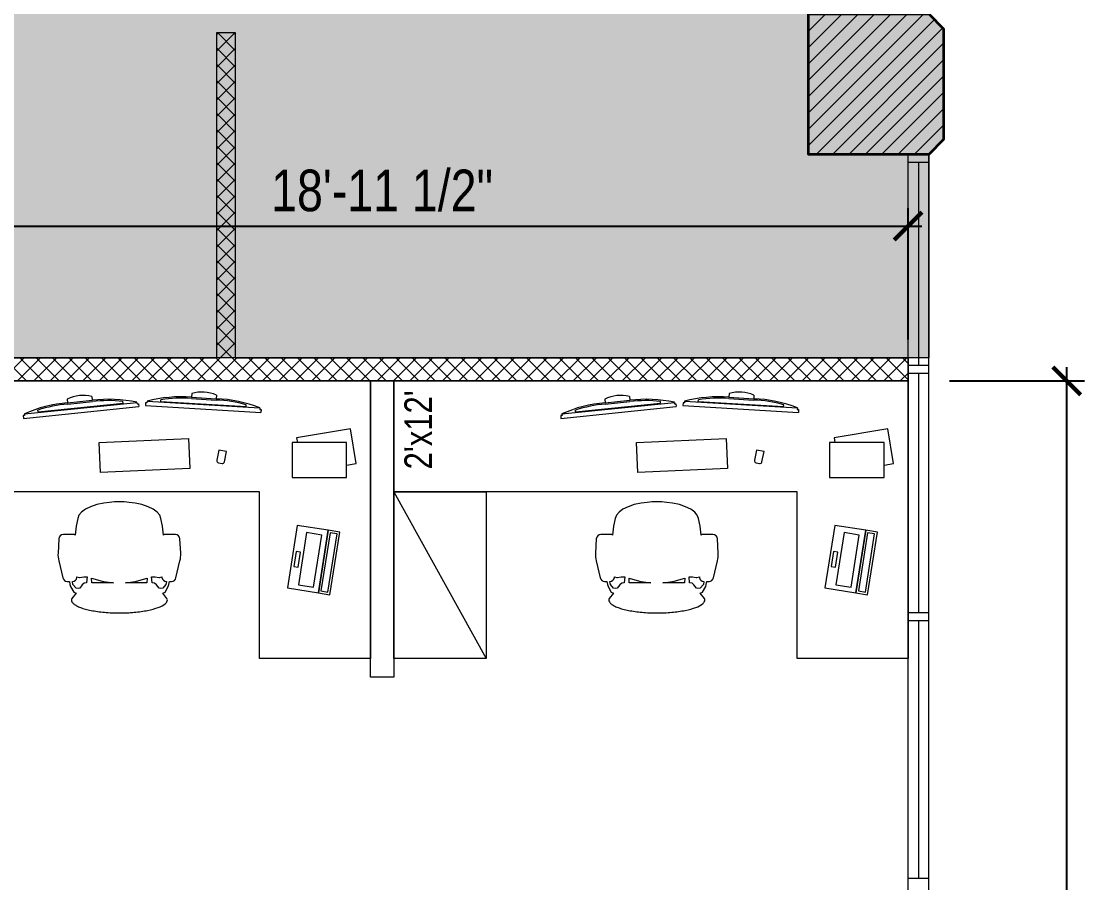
# Model space of a CAD drawing. Header units: inches. Extents: x 2034 to 5296, y 527 to 1995.
# Drawn here: x 5065.7 to 5296.3, y 1520.4 to 1706.7 of the extents above; entities that cross this region are included whole.
import ezdxf

# ---------------------------------------------------------------- set-up
doc = ezdxf.new("R2010")
doc.units = ezdxf.units.IN
doc.header["$LTSCALE"] = 5
doc.header["$MEASUREMENT"] = 0
doc.layers.get('0').update_dxf_attribs({"linetype": 'CONTINUOUS', "lineweight": 5})
for name, color, linetype, lineweight in [('Annotations', 8, 'CONTINUOUS', 5), ('Drywalls', 7, 'CONTINUOUS', 20), ('Framing', 142, 'CONTINUOUS', 13), ('Hatches', 8, 'CONTINUOUS', 5), ('Viewed', 156, 'CONTINUOUS', 9), ('Walls', 7, 'CONTINUOUS', 35)]:
    doc.layers.add(name, color=color, linetype=linetype, lineweight=lineweight)
doc.layers.add('Zones', color=7, linetype='CONTINUOUS', lineweight=5, true_color=0xe3e3e3, transparency=0.7)
doc.styles.get("Standard").update_dxf_attribs({"font": 'arial.ttf', "width": 0.8})
doc.dimstyles.new('ARCH', dxfattribs={"dimscale": 96, "dimtxt": 0.09375, "dimasz": 0.0625, "dimexe": 0.04, "dimexo": 0.09375, "dimgap": 0.03125, "dimtad": 1, "dimdec": 5, "dimrnd": 0.0625, "dimzin": 3, "dimdsep": 46, "dimlunit": 4, "dimtxsty": 'Standard', "dimblk": 'OBLIQUE', "dimblk1": 'ARCHTICK', "dimblk2": 'ARCHTICK', "dimsah": 1, "dimcen": 0.03125, "dimdle": 0.03125, "dimclrd": 256, "dimclre": 256, "dimclrt": 256, "dimazin": 0, "dimtfac": 1, "dimtmove": 2, "dimatfit": 3, "dimldrblk": 'ARO14', "dimfxl": 0.3, "dimfxlon": 1, "dimfrac": 2, "dimarcsym": 0})

# ---------------------------------------------------------------- blocks, each defined once
blk = doc.blocks.new('_ArchTick')
at = {"const_width": 0.15}
blk.add_lwpolyline([(-0.5, -0.5), (0.5, 0.5)], dxfattribs=at)
blk = doc.blocks.new('*D115')
at = {"layer": 'Annotations', "lineweight": -2}
for p, q in [((5291.76, 1285.41), (5291.76, 1631.91)), ((5266.44, 1628.91), (5295.6, 1628.91)), ((5266.44, 1288.41), (5295.6, 1288.41))]:
    blk.add_line(p, q, dxfattribs=at)
at = {"layer": 'Annotations', "lineweight": -2, "xscale": 6, "yscale": 6, "zscale": 6}
for p, rotation in [((5291.76, 1628.91), 90), ((5291.76, 1288.41), 270)]:
    blk.add_blockref('_ArchTick', p, dxfattribs=dict(at, rotation=rotation))
at = {"layer": 'Annotations', "insert": (5282.87, 1463.08), "char_height": 9, "attachment_point": 5, "rotation": 90}
blk.add_mtext('28\'-4 1/2"', dxfattribs=at)
blk = doc.blocks.new('_Oblique')
at = {"lineweight": -2}
blk.add_line((-0.5, -0.5), (0.5, 0.5), dxfattribs=at)
blk = doc.blocks.new('ARO14')
blk.add_line((0, 0), (-1.021, 0))
at = {"const_width": 0.0625}
blk.add_lwpolyline([(-0.77, 0.468), (0, 0), (-0.77, -0.468)], dxfattribs=at)
blk = doc.blocks.new('*D116')
at = {"layer": 'Annotations', "lineweight": -2}
for p, q in [((5029.94, 1637.91), (5029.94, 1666.25)), ((5257.44, 1637.91), (5257.44, 1666.25)), ((5026.94, 1662.41), (5260.44, 1662.41))]:
    blk.add_line(p, q, dxfattribs=at)
at = {"layer": 'Annotations', "lineweight": -2, "xscale": 6, "yscale": 6, "zscale": 6, "rotation": 180}
blk.add_blockref('_ArchTick', (5029.94, 1662.41), dxfattribs=at)
at = {"layer": 'Annotations', "lineweight": -2, "xscale": 6, "yscale": 6, "zscale": 6}
blk.add_blockref('_ArchTick', (5257.44, 1662.41), dxfattribs=at)
at = {"layer": 'Annotations', "insert": (5143.69, 1670.06), "char_height": 9, "attachment_point": 5}
blk.add_mtext('18\'-11 1/2"', dxfattribs=at)
blk = doc.blocks.new('herman miller')
at = {"color": 0, "linetype": 'ByBlock', "lineweight": -2}
for p, q in [((2242.1, 3404.1), (2149.1, 3382)), ((2363.1, 3404.1), (2285.3, 3408.1)), ((2101.5, 3339.3), (2071.3, 3321.9)), ((2112.6, 3342.5), (2101.5, 3339.3)), ((2129.3, 3345.9), (2112.6, 3342.5)), ((2129.6, 3357.8), (2129.3, 3345.9)), ((2387.2, 3325.9), (2387.2, 3378.7)), ((2065.7, 3309.2), (2035.3, 3332.5)), ((2071.3, 3321.9), (2065.7, 3309.2)), ((2090.4, 3296.5), (2092, 3309.2)), ((2091.8, 3289.1), (2090.4, 3296.5)), ((2110.8, 3274.6), (2091.8, 3289.1)), ((2092, 3309.2), (2112.6, 3326.6)), ((2112.6, 3326.6), (2129, 3329.2)), ((2154.3, 3304.5), (2150.9, 3290.9)), ((2150.9, 3290.9), (2150.9, 3287.9)), ((2150.9, 3287.9), (2153.9, 3267.1)), ((2433.1, 3308.7), (2384.4, 3314.1)), ((2475.2, 3299.5), (2433.1, 3308.7)), ((2493.2, 3293.2), (2475.2, 3299.5)), ((2510.4, 3279), (2493.2, 3293.2)), ((2119.7, 3264.2), (2110.8, 3274.6)), ((2121.2, 3250.8), (2119.7, 3264.2)), ((2155.4, 3247.7), (2121.2, 3250.8)), ((2121.3, 3222.5), (2147.2, 3224)), ((2121.8, 3104), (2121.3, 3222.5)), ((2147.2, 3224), (2130.1, 3166.2)), ((2153.9, 3267.1), (2155.4, 3253.8)), ((2155.4, 3253.8), (2155.4, 3247.7)), ((2526.2, 3257.4), (2510.4, 3279)), ((2540, 3229.2), (2526.2, 3257.4)), ((2551.3, 3195.4), (2540, 3229.2)), ((2130.1, 3166.2), (2128.6, 3157.2)), ((2559.7, 3157.1), (2551.3, 3195.4)), ((2128.6, 3157.2), (2121.8, 3104)), ((2563.7, 3125.2), (2559.7, 3157.1)), ((2121.3, 2919.7), (2121.8, 3038.2)), ((2121.8, 3038.2), (2128.6, 2985)), ((2559.7, 2985.2), (2563.7, 3017)), ((2128.6, 2985), (2130.1, 2976.1)), ((2130.1, 2976.1), (2147.2, 2918.2)), ((2540, 2913), (2551.3, 2946.9)), ((2551.3, 2946.9), (2559.7, 2985.2)), ((2110.8, 2867.7), (2119.7, 2878)), ((2119.7, 2878), (2121.2, 2891.4)), ((2121.2, 2891.4), (2155.4, 2894.5)), ((2147.2, 2918.2), (2121.3, 2919.7)), ((2153.9, 2875.1), (2150.9, 2854.3)), ((2155.4, 2888.4), (2153.9, 2875.1)), ((2155.4, 2894.5), (2155.4, 2888.4)), ((2510.4, 2863.2), (2526.2, 2884.8)), ((2526.2, 2884.8), (2540, 2913)), ((2035.3, 2809.7), (2065.7, 2833)), ((2065.7, 2833), (2071.3, 2820.3)), ((2071.3, 2820.3), (2101.5, 2802.9)), ((2090.4, 2845.7), (2091.8, 2853.1)), ((2092, 2833), (2090.4, 2845.7)), ((2091.8, 2853.1), (2110.8, 2867.7)), ((2112.6, 2815.6), (2092, 2833)), ((2129, 2813.1), (2112.6, 2815.6)), ((2150.9, 2854.3), (2150.9, 2851.3)), ((2150.9, 2851.3), (2154.3, 2837.7)), ((2384.4, 2828.1), (2433.1, 2833.5)), ((2387.2, 2763.5), (2387.2, 2816.3)), ((2433.1, 2833.5), (2475.2, 2842.7)), ((2475.2, 2842.7), (2493.2, 2849)), ((2493.2, 2849), (2510.4, 2863.2)), ((2101.5, 2802.9), (2112.6, 2799.7)), ((2112.6, 2799.7), (2129.3, 2796.4)), ((2129.3, 2796.4), (2129.6, 2784.4)), ((2149.1, 2760.2), (2242.1, 2738.1)), ((2285.3, 2734.1), (2363.1, 2738.1))]:
    blk.add_line(p, q, dxfattribs=at)
for centre, radius, start, end in [((2277.4, 3255.9), 152.4, 87.06433, 103.3925), ((2361.8, 3378.7), 25.4, 0, 87.06433), ((2155, 3357.3), 25.4, 103.3925, 178.69805), ((2028.4, 3323.5), 11.4, 52.48089, 89.37752), ((2154.4, 3329.9), 25.4, 181.63603, 262.725), ((2154.4, 3329.9), 25.4, 262.725, 269.79801), ((2361.8, 3325.9), 25.4, 332.48616, 0), ((2135.3, 3071.1), 431.8, 352.80044, 7.19956), ((2154.4, 2812.3), 25.4, 97.275, 178.36397), ((2154.4, 2812.3), 25.4, 90.20199, 97.275), ((2361.8, 2816.3), 25.4, 0, 27.51384), ((2028.4, 2818.8), 11.4, 270.62248, 307.51911), ((2155, 2785), 25.4, 181.30195, 256.6075), ((2361.8, 2763.5), 25.4, 272.93567, 0), ((2277.4, 2886.3), 152.4, 256.6075, 272.93567)]:
    blk.add_arc(centre, radius, start, end, dxfattribs=at)
blk.add_open_spline([(2028.5, 3334.9), (2024.7, 3334.9), (2017.2, 3332.7), (2006.2, 3323), (1995.7, 3307.1), (1986, 3285.4), (1977.4, 3258.4), (1970, 3226.8), (1964.1, 3191.4), (1958.3, 3140.2), (1956, 3084.9), (1957.1, 3029.7), (1960.7, 2975.8), (1969.3, 2913.5), (1985.5, 2854.2), (2002.5, 2822.4), (2017.2, 2809.5), (2024.7, 2807.3), (2028.5, 2807.3)], degree=3, knots=[0, 0, 0, 0, 0.05, 0.1, 0.15, 0.2, 0.25, 0.3, 0.35, 0.4, 0.5, 0.55, 0.6, 0.7, 0.8, 0.9, 0.95, 1, 1, 1, 1], dxfattribs=at)
blk = doc.blocks.new('monitor')
at = {"color": 0, "linetype": 'ByBlock', "lineweight": -2}
for p, q in [((-2.68, 3.17), (-2.68, 2.38)), ((-2.68, 2.38), (2.68, 2.38)), ((2.68, 3.17), (2.68, 2.38)), ((-12.52, 0.6), (-12.52, 0)), ((-12.52, 0.6), (-12.52, 0)), ((-12.22, 0.6), (-12.52, 0.6)), ((-12.52, 0), (12.52, 0)), ((-12.22, 0.95), (12.22, 0.95)), ((-12.22, 0.95), (-12.22, 0.6)), ((-9.24, 1.1), (-9.24, 1.45)), ((-9.24, 1.1), (-9.24, 1.45)), ((-9.24, 1.1), (9.24, 1.1)), ((-2.68, 2.09), (2.68, 2.09)), ((9.24, 1.1), (9.24, 1.45)), ((12.22, 0.95), (12.22, 0.6)), ((12.22, 0.6), (12.52, 0.6)), ((12.52, 0.6), (12.52, 0))]:
    blk.add_line(p, q, dxfattribs=at)
for centre, radius, start, end in [((-3.23, -26.48), 28.87, 88.9181, 108.1434), ((0, -3.88), 7.54, 69.1704, 110.8296), ((3.23, -26.48), 28.87, 71.8566, 91.0819), ((-3.23, -26.48), 28.58, 88.9181, 102.1432), ((3.23, -26.48), 28.58, 77.8568, 91.0819)]:
    blk.add_arc(centre, radius, start, end, dxfattribs=at)
blk = doc.blocks.new('office c')
at = {"color": 0, "linetype": 'ByBlock', "lineweight": -2}
blk.add_line((0, -24), (20, -60), dxfattribs=at)
for points in [[(87.25, -24), (0, -24), (0, 0), (111.25, 0), (111.25, -24), (111.25, -60), (87.25, -60)], [(52.83, -19.76), (52.55, -13.32), (71.88, -12.46), (72.17, -18.9)], [(94.28, -13.28), (94.28, -20.87), (106.07, -20.87), (106.07, -13.28)], [(0, -60), (0, -24), (20, -24), (20, -60)], [(95.41, -31.22), (93.27, -44.77), (99.97, -45.83), (102.11, -32.28)], [(102.11, -32.28), (99.97, -45.83), (102.47, -46.22), (104.61, -32.67)], [(97.41, -32.79), (95.63, -44.07), (98.93, -44.59), (100.71, -33.31)], [(102.51, -32.82), (100.52, -45.41), (102.01, -45.65), (104, -33.05)], [(95.16, -36.89), (94.64, -40.13), (95.56, -40.28), (96.08, -37.04)]]:
    blk.add_lwpolyline(points, close=True, dxfattribs=at)
blk.add_lwpolyline([(106.07, -18.2), (108.13, -17.86), (106.89, -10.38), (95.26, -12.31), (95.42, -13.28)], dxfattribs=at)
blk.add_lwpolyline([(79.66, -17.48), (80.1, -15.28), (78.45, -14.94), (78.01, -17.14, 0.414214), (78.37, -17.68), (79.12, -17.84, 0.414214)], format="xyb", close=True, dxfattribs=at)
at = {"layer": 'Zones'}
blk.add_line((111.25, 0), (111.25, -60), dxfattribs=at)
at = {"color": 0, "linetype": 'ByBlock', "lineweight": -2}
for p, rotation in [((48.64, -6.81), 5.844565877387316), ((75.05, -6.05), 356.6557298000283)]:
    blk.add_blockref('monitor', p, dxfattribs=dict(at, rotation=rotation))
at = {"color": 0, "linetype": 'ByBlock', "lineweight": -2, "xscale": 0.03937007874015748, "yscale": 0.03937007874015748, "zscale": 0.03937007874015748, "rotation": 89.99999999999993}
blk.add_blockref('herman miller', (177.83, -127.19), dxfattribs=at)
at = {"layer": 'Annotations', "insert": (2.32, -19.12), "char_height": 6, "width": 60.9989, "attachment_point": 1, "rotation": 90}
blk.add_mtext("{2'x12'}", dxfattribs=at)

msp = doc.modelspace()

# ---------------------------------------------------------------- hatches: boundary and pattern name
at = {"layer": 'Hatches'}
h = msp.add_hatch(dxfattribs=at)
h.set_pattern_fill('ANSI31', color=256, scale=20, style=0)
h.set_pattern_definition([(45, (2400, 2e-13), (-1.767767, 1.767767), [])])
h.paths.add_polyline_path([(5261.943411, 1677.918557), (5235.943411, 1677.918557), (5235.943411, 1708.282518), (5261.943411, 1708.282518), (5265.125391, 1705.100537), (5265.125391, 1681.100537)])
h = msp.add_hatch(dxfattribs=at)
h.set_pattern_fill('ANSI37', color=256, scale=20, style=0)
h.set_pattern_definition([(45, (2400, 2e-13), (-1.767767, 1.767767), []), (135, (2400, 2e-13), (-1.767767, -1.767767), [])])
h.paths.add_polyline_path([(5024.943411, 1420.907518), (5024.943411, 1535.907518), (4958.937891, 1535.907518), (4871.943411, 1535.907518), (4871.943411, 1402.407518), (4875.943411, 1402.407518), (4875.943411, 1397.407518), (4866.943411, 1397.407518), (4866.943411, 1484.407518), (4655.443411, 1484.407518), (4655.443411, 1489.407518), (4866.943411, 1489.407518), (4866.943411, 1634.464498), (4778.625391, 1634.464498), (4778.625391, 1639.464498), (4963.943411, 1639.464498), (4963.943411, 1634.464498), (4871.943411, 1634.464498), (4871.943411, 1540.907518), (5024.943411, 1540.907518), (5024.943411, 1634.464498), (4999.943411, 1634.464498), (4999.943411, 1642.464498), (5004.943411, 1642.464498), (5004.943411, 1639.464498), (5026.943411, 1639.464498), (5026.943411, 1677.464498), (5004.943411, 1677.464498), (5004.943411, 1674.464498), (4999.943411, 1674.464498), (4999.943411, 1705.100537), (5005.943411, 1705.100537), (5005.943411, 1681.100537), (5029.943411, 1681.100537), (5029.943411, 1633.907518), (5107.943411, 1633.907518), (5107.943411, 1704.254028), (5111.943411, 1704.254028), (5111.943411, 1633.907518), (5257.443411, 1633.907518), (5257.443411, 1628.907518), (5029.943411, 1628.907518), (5029.943411, 1535.907518), (5029.943411, 1420.907518)])
h.paths.add_polyline_path([(4685.943411, 1639.464498), (4740.443411, 1639.464498), (4740.443411, 1634.464498), (4685.943411, 1634.464498)], flags=17)
h.paths.add_polyline_path([(4958.307372, 1397.407518), (4957.943411, 1397.407518), (4957.943411, 1402.407518), (4958.307372, 1402.407518)], flags=17)
at = {"layer": 'Zones'}
msp.add_hatch(color=256, dxfattribs=at).paths.add_polyline_path([(4434.440363, 1920.678964), (4437.975896, 1924.214498), (4536.57945, 1924.214498), (4536.57945, 1992.214498), (4539.76143, 1995.396479), (4563.76143, 1995.396479), (4566.943411, 1992.214498), (4770.76143, 1992.214498), (4773.943411, 1995.396479), (4797.943411, 1995.396479), (4801.125391, 1992.214498), (5002.76143, 1992.214498), (5005.943411, 1995.396479), (5029.943411, 1995.396479), (5033.125391, 1992.214498), (5234.76143, 1992.214498), (5237.943411, 1995.396479), (5261.943411, 1995.396479), (5265.125391, 1992.214498), (5265.125391, 1926.714498), (5261.943411, 1923.532518), (5261.943411, 1708.282518), (5265.125391, 1705.100537), (5265.125391, 1681.100537), (5261.943411, 1677.918557), (5261.943411, 1633.907518), (5024.943411, 1633.907518), (5024.943411, 1540.907518), (4866.943411, 1540.907518), (4866.943411, 1489.407518), (4650.443411, 1489.407518), (4650.443411, 1283.407518), (5261.943411, 1283.407518), (5261.943411, 1132.282518), (5265.125391, 1129.100537), (5265.125391, 1105.100537), (5261.943411, 1101.918557), (5261.943411, 844.282518), (5265.125391, 841.100537), (5265.125391, 817.100537), (5261.943411, 813.918557), (5261.943411, 529.986576), (5033.125391, 529.986576), (5029.943411, 526.804596), (5005.943411, 526.804596), (5002.76143, 529.986576), (4801.125391, 529.986576), (4797.943411, 526.804596), (4773.943411, 526.804596), (4770.76143, 529.986576), (4566.943411, 529.986576), (4563.76143, 526.804596), (4539.76143, 526.804596), (4536.57945, 529.986576), (4536.57945, 597.872615), (4527.505911, 597.872615), (4524.32393, 601.054596), (4464.804324, 601.054596), (4461.622343, 597.519062), (4437.622343, 597.519062), (4434.440363, 600.701042)])

# ---------------------------------------------------------------- linework, layer by layer
at = {"layer": 'Drywalls', "flags": 128}
msp.add_lwpolyline([(5029.943411, 1633.907518), (5107.943411, 1633.907518), (5107.943411, 1704.254028), (5111.943411, 1704.254028), (5111.943411, 1633.907518), (5257.443411, 1633.907518), (5257.443411, 1628.907518), (5029.943411, 1628.907518)], dxfattribs=at)
at = {"layer": 'Framing'}
for p, q in [((5261.943411, 1676.168557), (5257.443411, 1676.168557)), ((5259.693411, 1676.168557), (5259.693411, 1632.282518)), ((5261.943411, 1632.282518), (5257.443411, 1632.282518)), ((5261.943411, 1630.532518), (5257.443411, 1630.532518)), ((5259.693411, 1630.532518), (5259.693411, 1578.782518)), ((5261.943411, 1578.782518), (5257.443411, 1578.782518)), ((5261.943411, 1577.032518), (5257.443411, 1577.032518)), ((5259.693411, 1577.032518), (5259.693411, 1521.282518)), ((5261.943411, 1521.282518), (5257.443411, 1521.282518))]:
    msp.add_line(p, q, dxfattribs=at)
at = {"layer": 'Viewed'}
for p, q in [((5257.443411, 1416.907518), (5257.443411, 1677.918557)), ((5261.943411, 1416.907518), (5261.943411, 1677.918557))]:
    msp.add_line(p, q, dxfattribs=at)
msp.add_lwpolyline([(5141.193411, 1564.82855), (5141.193411, 1628.907518), (5146.193411, 1628.907518), (5146.193411, 1564.82855)], close=True, dxfattribs=at)
at = {"layer": 'Walls'}
msp.add_lwpolyline([(5261.943411, 1677.918557), (5235.943411, 1677.918557), (5235.943411, 1708.282518), (5261.943411, 1708.282518), (5265.125391, 1705.100537), (5265.125391, 1681.100537)], close=True, dxfattribs=at)
at = {"layer": 'Zones'}
msp.add_lwpolyline([(4801.125391, 1992.214498), (5002.76143, 1992.214498), (5005.943411, 1995.396479), (5029.943411, 1995.396479), (5033.125391, 1992.214498), (5234.76143, 1992.214498), (5237.943411, 1995.396479), (5261.943411, 1995.396479), (5265.125391, 1992.214498), (5265.125391, 1926.714498), (5261.943411, 1923.532518), (5261.943411, 1708.282518), (5265.125391, 1705.100537), (5265.125391, 1681.100537), (5261.943411, 1677.918557), (5261.943411, 1633.907518), (5024.943411, 1633.907518), (5024.943411, 1540.907518), (4866.943411, 1540.907518)], dxfattribs=at)

# ---------------------------------------------------------------- block references
at = {"layer": 'Viewed'}
for p in [(5029.943411, 1628.907518), (5146.193411, 1628.907518)]:
    msp.add_blockref('office c', p, dxfattribs=at)

# ---------------------------------------------------------------- dimensions: what is measured, and where the dimension line sits
at = {"layer": 'Annotations'}
dim = msp.add_linear_dim(base=(5257.443411, 1662.405501), p1=(5029.943411, 1628.907518), p2=(5257.443411, 1628.907518), dimstyle='ARCH', dxfattribs=at)
dim.commit()
dim.dimension.update_dxf_attribs({"geometry": '*D116', "text_midpoint": (5143.693411, 1670.05898)})
dim = msp.add_linear_dim(base=(5291.758098, 1628.907518), p1=(5257.443411, 1288.407518), p2=(5257.443411, 1628.907518), angle=90, dimstyle='ARCH', dxfattribs=at)
dim.commit()
dim.dimension.update_dxf_attribs({"geometry": '*D115', "text_midpoint": (5282.87026, 1463.081668), "dimtype": 160})

doc.saveas('drawing.dxf')
